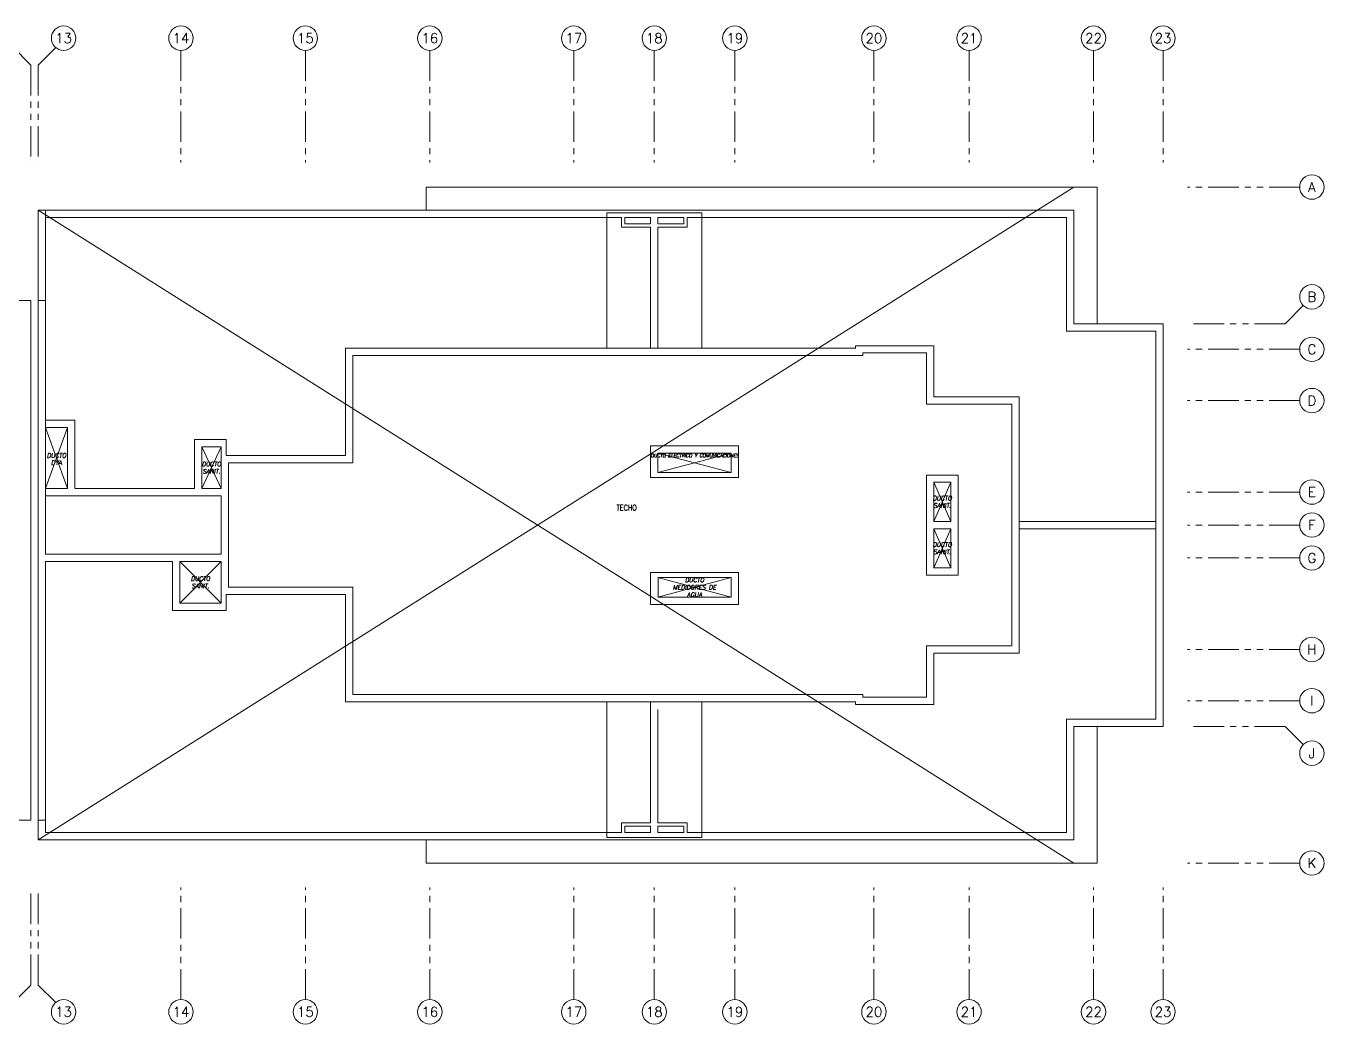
# Model space of a CAD drawing. Header units: millimetres. Extents: x -3 to 53, y -110 to 39.
# Drawn here: x 26.75 to 53.35, y -108.33 to -87.88 of the extents above; entities that cross this region are included whole.
import ezdxf
from ezdxf.enums import TextEntityAlignment as Align

# ---------------------------------------------------------------- set-up
doc = ezdxf.new("R2010")
doc.units = ezdxf.units.MM
doc.linetypes.add('PHANTOM', pattern=[63.5, 31.75, -6.35, 6.35, -6.35, 6.35, -6.35])
doc.linetypes.add('PHANTOM2', pattern=[1.25, 0.625, -0.125, 0.125, -0.125, 0.125, -0.125])
for name, color, linetype in [('A-COTAS EXT', 8, 'Continuous'), ('A-EJES', 8, 'PHANTOM'), ('A-HATCH', 8, 'Continuous'), ('A-LINEAS', 8, 'Continuous'), ('A-TEXTO-INDICACIONES', 8, 'Continuous'), ('DLP_TEXTO AMBIENTE', 8, 'Continuous')]:
    doc.layers.add(name, color=color, linetype=linetype)
doc.styles.add('ROMANS', font='ROMANS.shx', dxfattribs={"oblique": 10})

# ---------------------------------------------------------------- blocks, each defined once
blk = doc.blocks.new('TEXTO DUCTOS PT')
at = {"layer": 'A-TEXTO-INDICACIONES', "attachment_point": 5, "style": 'ROMANS'}
for s, insert, char_height, width in [('\\pxsm1,t16;DUCTO DYA', (26.025, -5.575), 0.09, 0.4157), ('\\pxsm1,qc,t16;DUCTO ELECTRICO Y COMUNICACIONES', (39.106, -5.5), 0.07, 1.81988), ('\\pxsm1,t16;DUCTO SANIT.', (29.2, -5.75, 0), 0.09, 0.4157), ('\\pxsm1,t16;DUCTO SANIT.', (44.175, -6.45), 0.09, 0.4157), ('\\pxsm1,t16;DUCTO SANIT.', (44.175, -7.4), 0.09, 0.4157), ('\\pxsm1,t16;DUCTO SANIT.', (28.975, -8.1, 0), 0.09, 0.4157), ('\\pxsm1,qc,t16;DUCTO MEDIDORES DE AGUA', (39.1, -8.2), 0.09, 1.06458)]:
    blk.add_mtext(s, dxfattribs=dict(at, insert=insert, char_height=char_height, width=width))
blk = doc.blocks.new('Ejes_Torre C')
at = {"color": 8, "lineweight": 0}
for p, q in [((26.85, 16.35), (26.477, 16.723)), ((27, 16.35), (27.359, 16.709)), ((26.85, -2.5), (26.477, -2.873)), ((27, -2.5), (27.359, -2.859))]:
    blk.add_line(p, q, dxfattribs=at)
at = {"layer": 'A-COTAS EXT'}
for p, q in [((52.55, 11.05), (52.923, 11.423)), ((52.55, 2.8), (52.923, 2.427))]:
    blk.add_line(p, q, dxfattribs=at)
at = {"layer": 'A-EJES', "color": 8, "linetype": 'PHANTOM2', "lineweight": 0}
for points in [[(29.925, 16.65), (29.925, 14.35)], [(32.475, 16.65), (32.475, 14.35)], [(35.025, 16.65), (35.025, 14.35)], [(37.975, 16.65), (37.975, 14.35)], [(39.625, 16.65), (39.625, 14.35)], [(41.275, 16.65), (41.275, 14.35)], [(44.125, 16.65), (44.125, 14.35)], [(46.075, 16.65), (46.075, 14.35)], [(48.625, 16.65), (48.625, 14.35)], [(50.05, 16.65), (50.05, 14.35)], [(26.85, 16.35), (26.85, 14.35)], [(27, 16.35), (27, 14.35)], [(52.85, 13.85), (50.55, 13.85)], [(52.55, 11.05), (50.55, 11.05)], [(52.85, 10.525), (50.55, 10.525)], [(52.85, 9.475), (50.55, 9.475)], [(52.85, 7.6), (50.55, 7.6)], [(52.85, 6.925), (50.55, 6.925)], [(52.85, 6.25), (50.55, 6.25)], [(52.85, 4.375), (50.55, 4.375)], [(52.85, 3.325), (50.55, 3.325)], [(52.55, 2.8), (50.55, 2.8)], [(52.85, 0), (50.55, 0)], [(26.85, -2.5), (26.85, -0.5)], [(27, -2.5), (27, -0.5)], [(29.925, -2.8), (29.925, -0.5)], [(32.475, -2.8), (32.475, -0.5)], [(35.025, -2.8), (35.025, -0.5)], [(37.975, -2.8), (37.975, -0.5)], [(39.625, -2.8), (39.625, -0.5)], [(41.275, -2.8), (41.275, -0.5)], [(44.125, -2.8), (44.125, -0.5)], [(46.075, -2.8), (46.075, -0.5)], [(48.625, -2.8), (48.625, -0.5)], [(50.05, -2.8), (50.05, -0.5)]]:
    blk.add_lwpolyline(points, dxfattribs=at)
at = {"layer": 'A-EJES', "color": 8, "linetype": 'Continuous', "lineweight": 0}
for centre in [(27.52, 16.9), (29.925, 16.9), (32.475, 16.9), (35.025, 16.9), (37.975, 16.9), (39.625, 16.9), (41.275, 16.9), (44.125, 16.9), (46.075, 16.9), (48.625, 16.9), (50.05, 16.9), (53.1, 13.85), (53.1, 11.6), (53.1, 10.525), (53.1, 9.475), (53.1, 7.6), (53.1, 6.925), (53.1, 6.25), (53.1, 4.375), (53.1, 3.325), (53.1, 2.25), (53.1, 0), (27.52, -3.05), (29.925, -3.05), (32.475, -3.05), (35.025, -3.05), (37.975, -3.05), (39.625, -3.05), (41.275, -3.05), (44.125, -3.05), (46.075, -3.05), (48.625, -3.05), (50.05, -3.05)]:
    blk.add_circle(centre, 0.25, dxfattribs=at)
at = {"layer": 'A-EJES', "color": 8, "linetype": 'Continuous', "lineweight": 0, "style": 'ROMANS'}
for s, p in [('13', (27.52, 16.9)), ('14', (29.925, 16.9)), ('15', (32.475, 16.9)), ('16', (35.025, 16.9)), ('17', (37.975, 16.9)), ('18', (39.625, 16.9)), ('19', (41.275, 16.9)), ('20', (44.125, 16.9)), ('21', (46.075, 16.9)), ('22', (48.625, 16.9)), ('23', (50.05, 16.9)), ('13', (27.52, -3.05)), ('14', (29.925, -3.05)), ('15', (32.475, -3.05)), ('16', (35.025, -3.05)), ('17', (37.975, -3.05)), ('18', (39.625, -3.05)), ('19', (41.275, -3.05)), ('20', (44.125, -3.05)), ('21', (46.075, -3.05)), ('22', (48.625, -3.05)), ('23', (50.05, -3.05))]:
    blk.add_text(s, height=0.2, dxfattribs=at).set_placement(p, align=Align.MIDDLE_CENTER)
for s, p in [('A', (53.1, 13.85)), ('B', (53.1, 11.6)), ('C', (53.1, 10.525)), ('D', (53.1, 9.475)), ('E', (53.1, 7.6)), ('F', (53.1, 6.925)), ('G', (53.1, 6.25)), ('H', (53.1, 4.375)), ('I', (53.1, 3.325)), ('J', (53.1, 2.25)), ('K', (53.1, 0))]:
    blk.add_text(s, height=0.2, rotation=0, dxfattribs=at).set_placement(p, align=Align.MIDDLE_CENTER)
blk = doc.blocks.new('arq.')
at = {"color": 8, "lineweight": 0}
for p, q in [((128.213, -102.664), (149.438, -89.289)), ((128.213, -89.764), (149.438, -103.139)), ((128.063, -91.614), (124.113, -91.614)), ((128.063, -102.264), (128.063, -91.614)), ((128.063, -91.614), (128.063, -91.614)), ((128.213, -102.264), (128.213, -91.614)), ((128.213, -91.614), (128.363, -91.614)), ((128.363, -91.614), (128.363, -95.614)), ((128.363, -94.064), (128.963, -94.064)), ((128.963, -94.064), (128.963, -95.464)), ((128.363, -96.289), (128.363, -96.814)), ((128.063, -102.264), (124.113, -102.264)), ((128.363, -102.264), (128.213, -102.264))]:
    blk.add_line(p, q, dxfattribs=at)
at = {"layer": 'A-HATCH', "color": 8, "lineweight": 0}
for p, q in [((136.163, -89.764), (136.163, -89.289)), ((139.863, -89.764), (128.213, -89.764)), ((128.213, -89.764), (128.213, -91.614)), ((128.363, -89.764), (128.363, -91.614)), ((141.813, -89.814), (139.863, -89.814)), ((139.863, -89.914), (139.863, -89.814)), ((141.813, -89.764), (141.813, -89.764)), ((141.813, -89.814), (141.813, -89.914)), ((139.863, -89.914), (128.363, -89.914)), ((140.163, -89.914), (139.863, -89.914)), ((139.863, -92.589), (139.863, -89.914)), ((140.163, -89.914), (140.163, -90.114)), ((140.163, -90.114), (140.763, -90.114)), ((140.763, -89.914), (140.233, -89.914)), ((140.233, -89.914), (140.233, -90.044)), ((140.233, -90.044), (140.763, -90.044)), ((140.763, -90.044), (140.763, -89.914)), ((140.763, -92.589), (140.763, -90.114)), ((140.913, -89.914), (141.443, -89.914)), ((140.913, -90.044), (140.913, -89.914)), ((141.443, -90.044), (140.913, -90.044)), ((141.513, -90.114), (140.913, -90.114)), ((140.913, -90.114), (140.913, -92.589)), ((141.443, -89.914), (141.443, -90.044)), ((141.513, -89.914), (141.513, -90.114)), ((141.813, -89.914), (141.513, -89.914)), ((141.813, -89.914), (141.813, -92.589)), ((128.363, -94.064), (128.963, -94.064)), ((128.963, -94.064), (128.963, -95.464)), ((128.813, -94.214), (128.363, -95.464)), ((128.813, -95.464), (128.363, -94.214)), ((128.363, -94.214), (128.813, -94.214)), ((128.813, -94.214), (128.813, -95.464)), ((131.563, -94.614), (131.963, -95.464)), ((131.563, -95.464), (131.963, -94.614)), ((140.913, -94.739), (142.413, -95.139)), ((142.413, -94.739), (140.913, -95.139)), ((146.913, -95.339), (146.563, -96.139)), ((146.913, -96.139), (146.563, -95.339)), ((146.913, -97.089), (146.563, -96.289)), ((146.913, -96.289), (146.563, -97.089)), ((148.313, -96.139), (151.113, -96.139)), ((148.313, -96.289), (151.113, -96.289)), ((151.263, -96.214), (151.263, -96.139)), ((151.263, -96.214), (151.263, -96.289)), ((131.963, -96.964, 0), (131.113, -97.814)), ((131.963, -97.814), (131.113, -96.964, 0)), ((140.913, -97.689), (142.413, -97.289)), ((142.413, -97.689), (140.913, -97.289)), ((139.863, -102.514), (139.863, -99.839)), ((140.763, -99.839), (140.763, -102.314)), ((140.913, -102.314), (140.913, -99.994)), ((141.813, -102.514), (141.813, -99.839)), ((149.913, -103.139), (149.913, -100.339)), ((128.213, -102.264), (128.213, -102.664)), ((140.163, -102.514), (140.163, -102.314)), ((140.163, -102.314), (140.763, -102.314)), ((140.233, -102.514), (140.233, -102.384)), ((140.233, -102.384), (140.763, -102.384)), ((140.763, -102.384), (140.763, -102.514)), ((141.513, -102.314), (140.913, -102.314)), ((141.443, -102.384), (140.913, -102.384)), ((140.913, -102.384), (140.913, -102.514)), ((141.443, -102.514), (141.443, -102.384)), ((141.513, -102.514), (141.513, -102.314)), ((128.213, -102.664), (139.863, -102.664)), ((136.163, -102.664), (136.163, -103.139)), ((140.163, -102.514), (139.863, -102.514)), ((139.863, -102.514), (139.863, -102.614)), ((139.863, -102.614), (141.813, -102.614)), ((139.863, -102.664), (139.863, -102.664)), ((140.763, -102.514), (140.233, -102.514)), ((140.913, -102.514), (141.443, -102.514)), ((141.813, -102.514), (141.513, -102.514)), ((141.813, -102.614), (141.813, -102.514)), ((136.163, -103.139), (149.913, -103.139))]:
    blk.add_line(p, q, dxfattribs=at)
for points in [[(149.913, -92.089), (149.913, -89.289), (136.163, -89.289)], [(139.863, -89.764), (149.438, -89.764), (149.438, -92.089), (151.263, -92.089), (151.263, -96.139)], [(141.813, -89.914), (149.288, -89.914), (149.288, -92.239), (151.113, -92.239), (151.113, -96.214)], [(128.363, -95.614), (128.363, -96.814)], [(149.288, -102.514), (149.288, -100.189), (151.113, -100.189), (151.113, -96.214)], [(149.438, -102.664), (149.438, -100.339), (151.263, -100.339), (151.263, -96.289)], [(128.363, -96.964), (128.363, -102.514), (139.863, -102.514)], [(139.863, -102.664), (149.438, -102.664)], [(141.813, -102.514), (149.288, -102.514)]]:
    blk.add_lwpolyline(points, dxfattribs=at)
at = {"layer": 'A-LINEAS', "color": 8, "lineweight": 0}
for p, q in [((146.563, -92.539), (144.963, -92.539)), ((144.963, -92.539), (144.963, -92.589)), ((146.563, -93.589), (146.563, -92.539)), ((144.963, -92.589), (134.513, -92.589)), ((134.513, -92.589), (134.513, -94.789)), ((148.313, -93.589), (146.563, -93.589)), ((148.313, -98.839), (148.313, -93.589)), ((132.063, -94.464), (131.413, -94.464)), ((131.413, -94.464), (131.413, -95.464)), ((131.563, -94.614), (131.563, -95.464)), ((131.963, -94.614), (131.563, -94.614)), ((131.963, -94.614), (131.963, -95.464)), ((132.063, -94.789), (132.063, -94.464)), ((134.513, -94.789), (132.063, -94.789)), ((140.913, -95.139), (142.413, -95.139)), ((128.363, -95.464), (128.813, -95.464)), ((128.963, -95.464), (131.413, -95.464)), ((131.563, -95.464), (131.963, -95.464)), ((146.563, -95.339, 0), (146.913, -95.339, 0)), ((146.563, -96.139, 0), (146.563, -95.339, 0)), ((146.913, -95.339, 0), (146.913, -96.139, 0)), ((128.363, -95.614), (131.963, -95.614)), ((131.413, -95.614), (131.413, -95.614)), ((131.963, -95.614), (131.963, -96.814)), ((146.913, -96.139, 0), (146.563, -96.139, 0)), ((146.913, -96.289, 0), (146.563, -96.289, 0)), ((146.563, -96.289, 0), (146.563, -97.089, 0)), ((146.913, -97.089, 0), (146.913, -96.289, 0)), ((131.963, -96.814), (128.363, -96.814)), ((130.963, -96.814), (130.963, -96.814)), ((130.963, -96.964), (128.363, -96.964)), ((130.963, -96.964), (130.963, -97.964)), ((131.113, -97.814), (131.113, -96.964)), ((131.963, -96.964), (131.113, -96.964)), ((131.963, -97.814), (131.963, -96.964)), ((146.563, -97.089, 0), (146.913, -97.089, 0)), ((131.963, -97.814), (131.113, -97.814)), ((132.063, -97.964), (132.063, -97.639)), ((132.063, -97.639), (134.513, -97.639)), ((134.513, -97.639), (134.513, -99.839)), ((130.963, -97.964), (132.063, -97.964)), ((146.563, -99.889), (146.563, -98.839)), ((146.563, -98.839), (148.313, -98.839)), ((134.513, -99.839), (144.963, -99.839)), ((144.963, -99.839), (144.963, -99.889)), ((144.963, -99.889), (146.563, -99.889))]:
    blk.add_line(p, q, dxfattribs=at)
for points in [[(132.113, -97.489), (134.663, -97.489), (134.663, -99.689), (145.113, -99.689), (145.113, -99.739), (146.413, -99.739), (146.413, -98.689), (148.163, -98.689), (148.163, -93.739), (146.413, -93.739), (146.413, -92.689), (145.113, -92.689), (145.113, -92.739), (134.663, -92.739), (134.663, -94.939), (132.113, -94.939)], [(140.763, -95.239), (140.763, -94.589), (142.563, -94.589), (142.563, -95.239)], [(146.413, -95.189), (147.063, -95.189), (147.063, -97.239), (146.413, -97.239)], [(142.563, -97.839), (140.763, -97.839), (140.763, -97.19), (142.563, -97.19)], [(142.413, -97.689), (140.916, -97.689), (140.916, -97.29), (142.413, -97.29)]]:
    blk.add_lwpolyline(points, close=True, dxfattribs=at)
blk.add_lwpolyline([(140.913, -95.139), (140.913, -94.739), (142.413, -94.739), (142.413, -95.139)], dxfattribs=at)
at = {"layer": 'A-EJES', "color": 8, "lineweight": 0}
blk.add_blockref('Ejes_Torre C', (101.213, -103.139), dxfattribs=at)
at = {"layer": 'A-TEXTO-INDICACIONES', "color": 8, "lineweight": 0}
blk.add_blockref('TEXTO DUCTOS PT', (102.563, -89.289), dxfattribs=at)
at = {"layer": 'DLP_TEXTO AMBIENTE', "color": 8, "lineweight": 0, "style": 'ROMANS', "width": 0.8}
blk.add_text('TECHO', height=0.12, dxfattribs=at).set_placement((140.272, -95.918, 0), align=Align.CENTER)

msp = doc.modelspace()

# ---------------------------------------------------------------- block references
at = {"color": 7}
msp.add_blockref('arq.', (-101.212, -1.894), dxfattribs=at)

doc.saveas('drawing.dxf')
